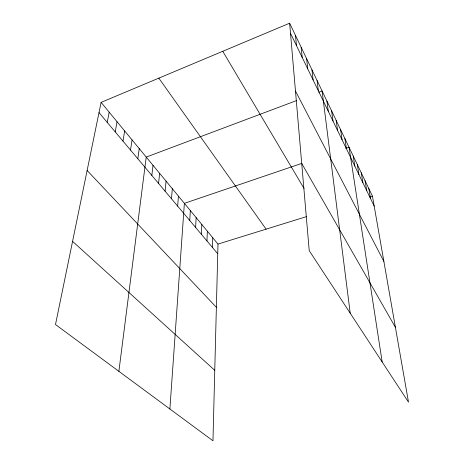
<?xml version="1.0" encoding="UTF-8"?>
<svg xmlns="http://www.w3.org/2000/svg" width="464" height="464" viewBox="0 0 464 464"><rect width="100%" height="100%" fill="white"/><g stroke="black" fill="none" stroke-linecap="round" stroke-linejoin="round"><path stroke-width="0.7" d="M101.106 102.382L217.987 244.081L212.964 440.8L55.494 324.533L101.106 102.382L289.635 23.2L372.453 196.168L408.506 402.166L309.227 250.664L289.635 23.2M212.419 247.44L212.732 237.713M206.961 240.955L207.35 231.182M201.37 234.303L201.823 224.489M195.622 227.476L196.162 217.622M189.73 220.47L190.344 210.575M169.888 408.993L184.376 203.336L301.907 163.351M177.648 206.103L178.431 196.127M171.454 198.743L172.33 188.732M165.091 191.18L166.066 181.134M158.555 183.408L159.628 173.333M151.838 175.421L153.016 165.317M118.883 371.339L146.224 157.081L296.78 100.502M137.825 158.763L139.235 148.608M130.512 150.075L132.043 139.89M122.983 141.126L124.648 130.923M115.229 131.904L117.032 121.69M107.242 122.409L109.185 112.184M318.739 92.249L322.091 90.99L350.21 313.2M345.767 148.428L349.056 147.308L382.174 361.984M217.987 244.081L306.472 216.63M369.692 197.02L372.453 196.168M72.57 241.373L214.762 370.324M87.122 170.479L216.369 307.319M99.006 112.619L217.738 253.762M158.821 78.143L266.092 229.158M222.749 51.289L304.053 188.471M301.71 163.403L395.409 327.329M295.475 91.037L383.873 261.412M290.505 33.292L374.193 206.097M368.816 188.575L370.533 198.54M365.081 180.774L366.769 190.774M361.241 172.753L362.906 182.787M357.297 164.511L358.927 174.574M353.237 156.032L354.832 166.124M344.885 138.591L346.411 148.729M340.593 129.624L342.072 139.78M336.168 120.391L337.612 130.564M331.621 110.884L333.013 121.069M326.929 101.088L328.274 111.279M317.103 80.574L318.339 90.764M311.959 69.826L313.13 80.017M306.652 58.737L307.754 68.91M301.165 47.282L302.197 57.432M295.498 35.438L296.45 45.571"/></g></svg>
